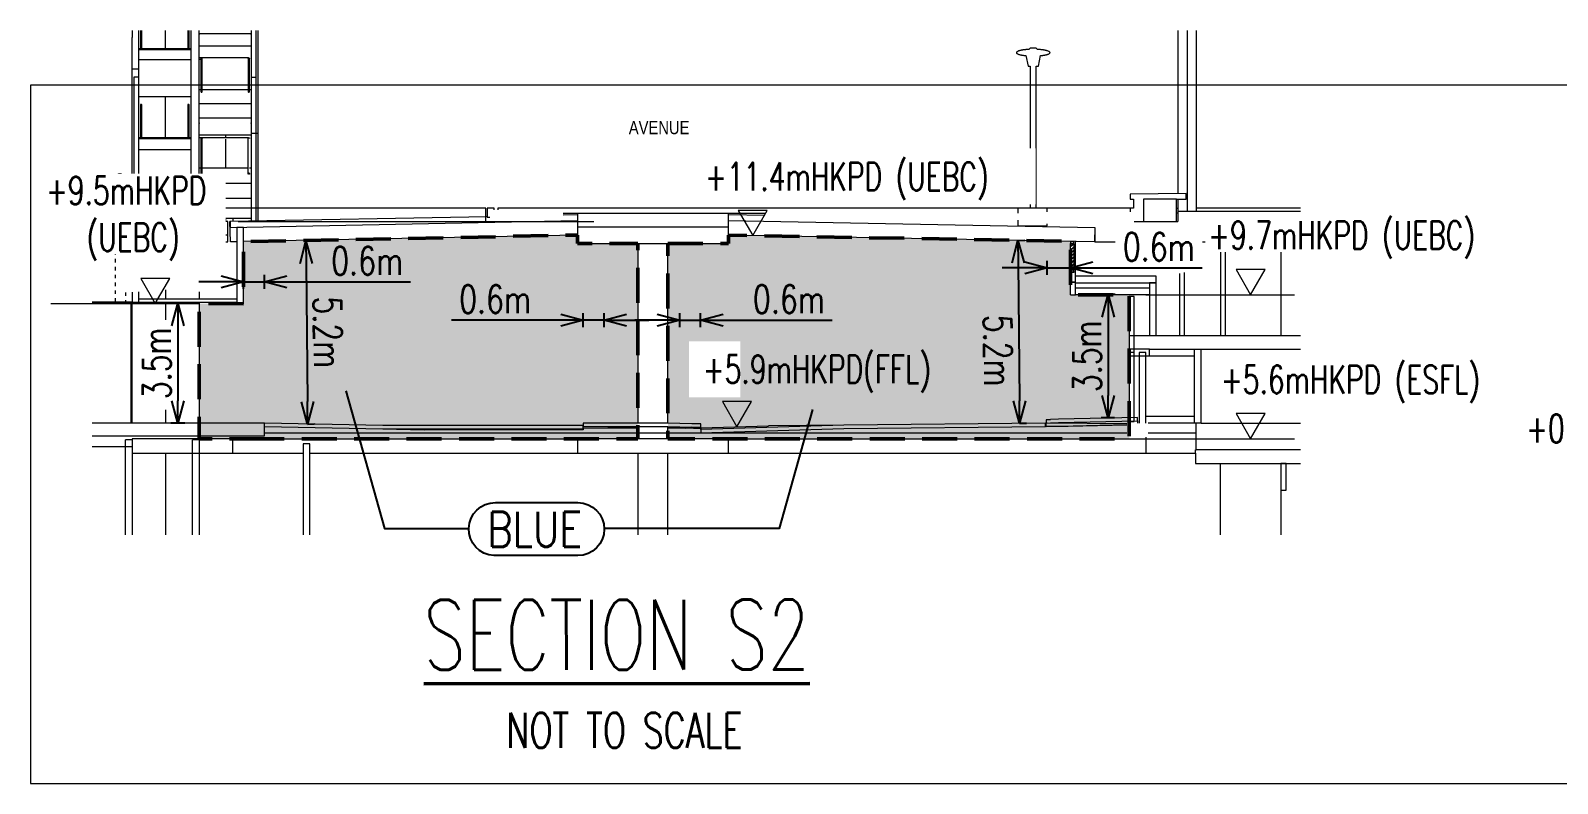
# Model space of a CAD drawing. Header units: millimetres. Extents: x 829698 to 839067, y 817400 to 823544.
# Drawn here: x 835278.6 to 835715.3, y 819502.7 to 819717.9 of the extents above; entities that cross this region are included whole.
import ezdxf
from ezdxf.enums import TextEntityAlignment as Align

# ---------------------------------------------------------------- set-up
doc = ezdxf.new("R2010")
doc.units = ezdxf.units.MM
doc.linetypes.add('DASHED2', pattern=[0.375, 0.25, -0.125])
doc.linetypes.add('Hidden', pattern=[2.25, 1, -1.25])
for name, color, linetype, lineweight in [('01-feature', 8, 'Continuous', 13), ('01-occup', 7, 'DASHED2', 50), ('01-txt', 7, 'Continuous', 20), ('02-txt', 7, 'Continuous', 25)]:
    doc.layers.add(name, color=color, linetype=linetype, lineweight=lineweight)
doc.layers.add('01-hatch', color=7, linetype='Continuous', lineweight=0, true_color=0xa8def7)
doc.styles.add('Arial_2', font='arial.ttf', dxfattribs={"height": 393.413174})
doc.styles.add('ROMANS', font='romans.shx', dxfattribs={"width": 0.75})
doc.styles.add('romas0.7', font='romans.shx', dxfattribs={"width": 0.7})
doc.styles.get("Standard").update_dxf_attribs({"font": 'arial.ttf'})
doc.dimstyles.new('ISO-25', dxfattribs={"dimtxt": 2.5, "dimasz": 2.5, "dimexe": 1.25, "dimexo": 0.625, "dimtad": 1, "dimtxsty": 'Standard', "dimcen": 2.5, "dimadec": 0, "dimazin": 0, "dimtfac": 1, "dimtmove": 0, "dimatfit": 3, "dimfxl": 1, "dimarcsym": 0})

# ---------------------------------------------------------------- blocks, each defined once
blk = doc.blocks.new('_Open30')
at = {"color": 0, "linetype": 'ByBlock', "lineweight": -2}
for p, q in [((-1, 0.268), (0, 0)), ((0, 0), (-1, -0.268)), ((0, 0), (-1, 0))]:
    blk.add_line(p, q, dxfattribs=at)
blk = doc.blocks.new('*D33')
at = {"layer": '01-txt', "color": 0, "lineweight": -2, "transparency": 16777216}
for p, q in [((835430.31, 819635.17), (835399.05, 819635.17)), ((835436.71, 819633.17), (835436.71, 819637.17)), ((835442.71, 819635.17), (835436.71, 819635.17)), ((835442.71, 819633.17), (835442.71, 819637.17)), ((835449.11, 819635.17), (835455.51, 819635.17))]:
    blk.add_line(p, q, dxfattribs=at)
at = {"layer": 'Defpoints', "color": 0, "transparency": 16777216}
for p in [(835442.71, 819635.17), (835436.71, 819605.75), (835442.71, 819605.75)]:
    blk.add_point(p, dxfattribs=at)
at = {"layer": '01-txt', "color": 0, "lineweight": -2, "transparency": 16777216, "xscale": 6.4, "yscale": 6.4, "zscale": 6.4}
blk.add_blockref('_Open30', (835436.71, 819635.17), dxfattribs=at)
at = {"layer": '01-txt', "color": 0, "lineweight": -2, "transparency": 16777216, "xscale": 6.4, "yscale": 6.4, "zscale": 6.4, "rotation": 180}
blk.add_blockref('_Open30', (835442.71, 819635.17), dxfattribs=at)
at = {"layer": '01-txt', "color": 0, "lineweight": 20, "transparency": 16777216, "insert": (835411.48, 819641.17), "char_height": 8, "attachment_point": 5, "style": 'ROMANS'}
blk.add_mtext('0.6m', dxfattribs=at)
blk = doc.blocks.new('*D34')
at = {"layer": '01-txt', "color": 0, "lineweight": -2, "transparency": 16777216}
for p, q in [((835457.89, 819635.17), (835451.49, 819635.17)), ((835464.29, 819633.17), (835464.29, 819637.17)), ((835464.29, 819635.17), (835470.29, 819635.17)), ((835470.29, 819633.17), (835470.29, 819637.17)), ((835476.69, 819635.17), (835507.95, 819635.17))]:
    blk.add_line(p, q, dxfattribs=at)
at = {"layer": 'Defpoints', "color": 0, "transparency": 16777216}
for p in [(835464.29, 819635.17), (835464.29, 819605.63), (835470.29, 819605.48)]:
    blk.add_point(p, dxfattribs=at)
at = {"layer": '01-txt', "color": 0, "lineweight": -2, "transparency": 16777216, "xscale": 6.4, "yscale": 6.4, "zscale": 6.4}
blk.add_blockref('_Open30', (835464.29, 819635.17), dxfattribs=at)
at = {"layer": '01-txt', "color": 0, "lineweight": -2, "transparency": 16777216, "xscale": 6.4, "yscale": 6.4, "zscale": 6.4, "rotation": 180}
blk.add_blockref('_Open30', (835470.29, 819635.17), dxfattribs=at)
at = {"layer": '01-txt', "color": 0, "lineweight": 20, "transparency": 16777216, "insert": (835495.52, 819641.17), "char_height": 8, "attachment_point": 5, "style": 'ROMANS'}
blk.add_mtext('0.6m', dxfattribs=at)
blk = doc.blocks.new('*D35')
at = {"layer": '01-txt', "color": 0, "lineweight": -2, "transparency": 16777216}
for p, q in [((835333.17, 819646.11), (835326.77, 819646.11)), ((835339.57, 819644.11), (835339.57, 819648.11)), ((835339.57, 819646.11), (835345.55, 819646.11)), ((835345.55, 819644.11), (835345.55, 819648.11)), ((835351.95, 819646.11), (835387.33, 819646.11))]:
    blk.add_line(p, q, dxfattribs=at)
at = {"layer": 'Defpoints', "color": 0, "transparency": 16777216}
for p in [(835339.57, 819646.11), (835339.57, 819605.75), (835345.55, 819605.75)]:
    blk.add_point(p, dxfattribs=at)
at = {"layer": '01-txt', "color": 0, "lineweight": -2, "transparency": 16777216, "xscale": 6.4, "yscale": 6.4, "zscale": 6.4}
blk.add_blockref('_Open30', (835339.57, 819646.11), dxfattribs=at)
at = {"layer": '01-txt', "color": 0, "lineweight": -2, "transparency": 16777216, "xscale": 6.4, "yscale": 6.4, "zscale": 6.4, "rotation": 180}
blk.add_blockref('_Open30', (835345.55, 819646.11), dxfattribs=at)
at = {"layer": '01-txt', "color": 0, "lineweight": 20, "transparency": 16777216, "insert": (835374.9, 819652.11), "char_height": 8, "attachment_point": 5, "style": 'ROMANS'}
blk.add_mtext('0.6m', dxfattribs=at)
blk = doc.blocks.new('*D36')
at = {"layer": '01-txt', "color": 0, "lineweight": -2, "transparency": 16777216}
for p, q in [((835322.74, 819639.9), (835318.74, 819639.9)), ((835320.74, 819633.5), (835320.74, 819612.15)), ((835322.74, 819605.75), (835318.74, 819605.75))]:
    blk.add_line(p, q, dxfattribs=at)
at = {"layer": 'Defpoints', "color": 0, "transparency": 16777216}
for p in [(835326.85, 819639.9), (835320.74, 819605.75), (835326.85, 819605.75)]:
    blk.add_point(p, dxfattribs=at)
at = {"layer": '01-txt', "color": 0, "lineweight": -2, "transparency": 16777216, "xscale": 6.4, "yscale": 6.4, "zscale": 6.4}
for p, rotation in [((835320.74, 819639.9), 90), ((835320.74, 819605.75), 270)]:
    blk.add_blockref('_Open30', p, dxfattribs=dict(at, rotation=rotation))
at = {"layer": '01-txt', "color": 0, "lineweight": 20, "transparency": 16777216, "insert": (835314.74, 819622.83), "char_height": 8, "attachment_point": 5, "rotation": 90, "style": 'ROMANS'}
blk.add_mtext('3.5m', dxfattribs=at)
blk = doc.blocks.new('*D40')
at = {"layer": '01-txt', "color": 0, "lineweight": -2, "transparency": 16777216}
for p, q in [((835588.87, 819642.45), (835584.87, 819642.45)), ((835586.87, 819636.05), (835586.87, 819613.64)), ((835588.62, 819607.24), (835584.87, 819607.24))]:
    blk.add_line(p, q, dxfattribs=at)
at = {"layer": 'Defpoints', "color": 0, "transparency": 16777216}
for p in [(835591.44, 819642.45), (835586.87, 819607.24), (835590.62, 819607.24)]:
    blk.add_point(p, dxfattribs=at)
at = {"layer": '01-txt', "color": 0, "lineweight": -2, "transparency": 16777216, "xscale": 6.4, "yscale": 6.4, "zscale": 6.4}
for p, rotation in [((835586.87, 819642.45), 90), ((835586.87, 819607.24), 270)]:
    blk.add_blockref('_Open30', p, dxfattribs=dict(at, rotation=rotation))
at = {"layer": '01-txt', "color": 0, "lineweight": 20, "transparency": 16777216, "insert": (835580.87, 819624.84), "char_height": 8, "attachment_point": 5, "rotation": 90, "style": 'ROMANS'}
blk.add_mtext('3.5m', dxfattribs=at)
blk = doc.blocks.new('*D41')
at = {"layer": '01-txt', "color": 0, "lineweight": -2, "transparency": 16777216}
for p, q in [((835561.01, 819657.96), (835563.01, 819657.98)), ((835561.07, 819651.56), (835561.45, 819612.08)), ((835561.52, 819605.68), (835563.52, 819605.69))]:
    blk.add_line(p, q, dxfattribs=at)
at = {"layer": 'Defpoints', "color": 0, "transparency": 16777216}
for p in [(835560.93, 819657.96), (835561.44, 819605.67), (835561.52, 819605.68)]:
    blk.add_point(p, dxfattribs=at)
at = {"layer": '01-txt', "color": 0, "lineweight": -2, "transparency": 16777216, "xscale": 6.4, "yscale": 6.4, "zscale": 6.4}
for p, rotation in [((835561.01, 819657.96), 90.5575063024046), ((835561.52, 819605.68), 270.5575063024046)]:
    blk.add_blockref('_Open30', p, dxfattribs=dict(at, rotation=rotation))
at = {"layer": '01-txt', "color": 0, "lineweight": 20, "transparency": 16777216, "insert": (835555.31, 819626.44), "char_height": 8, "attachment_point": 5, "rotation": 270.5575, "style": 'ROMANS'}
blk.add_mtext('5.2m', dxfattribs=at)
blk = doc.blocks.new('*D42')
at = {"layer": '01-txt', "color": 0, "lineweight": -2, "transparency": 16777216}
for p, q in [((835562.97, 819650.13), (835556.57, 819650.13)), ((835569.37, 819648.13), (835569.37, 819652.13)), ((835569.37, 819650.13), (835576.07, 819650.13)), ((835576.07, 819648.13), (835576.07, 819652.13)), ((835582.47, 819650.13), (835613.73, 819650.13))]:
    blk.add_line(p, q, dxfattribs=at)
at = {"layer": 'Defpoints', "color": 0, "transparency": 16777216}
for p in [(835569.37, 819650.13), (835569.37, 819642.45), (835576.07, 819642.45)]:
    blk.add_point(p, dxfattribs=at)
at = {"layer": '01-txt', "color": 0, "lineweight": -2, "transparency": 16777216, "xscale": 6.4, "yscale": 6.4, "zscale": 6.4}
for p, rotation in [((835569.37, 819650.13), 1.067216040036994e-08), ((835576.07, 819650.13), 180.0000000106722)]:
    blk.add_blockref('_Open30', p, dxfattribs=dict(at, rotation=rotation))
at = {"layer": '01-txt', "color": 0, "lineweight": 20, "transparency": 16777216, "insert": (835601.3, 819656.13), "char_height": 8, "attachment_point": 5, "rotation": 0, "style": 'ROMANS'}
blk.add_mtext('0.6m', dxfattribs=at)
blk = doc.blocks.new('*D43')
at = {"layer": '01-txt', "color": 0, "lineweight": -2, "transparency": 16777216}
for p, q in [((835357.36, 819657.77), (835359.36, 819657.79)), ((835357.42, 819651.37), (835357.81, 819611.88)), ((835357.87, 819605.48), (835359.87, 819605.5))]:
    blk.add_line(p, q, dxfattribs=at)
at = {"layer": 'Defpoints', "color": 0, "transparency": 16777216}
for p in [(835357.29, 819657.77), (835357.8, 819605.48), (835357.87, 819605.48)]:
    blk.add_point(p, dxfattribs=at)
at = {"layer": '01-txt', "color": 0, "lineweight": -2, "transparency": 16777216, "xscale": 6.4, "yscale": 6.4, "zscale": 6.4}
for p, rotation in [((835357.36, 819657.77), 90.55750630774045), ((835357.87, 819605.48), 270.5575063077405)]:
    blk.add_blockref('_Open30', p, dxfattribs=dict(at, rotation=rotation))
at = {"layer": '01-txt', "color": 0, "lineweight": 20, "transparency": 16777216, "insert": (835363.62, 819631.69), "char_height": 8, "attachment_point": 5, "rotation": 270.5575, "style": 'ROMANS'}
blk.add_mtext('5.2m', dxfattribs=at)

msp = doc.modelspace()

# ---------------------------------------------------------------- hatches: boundary and pattern name
at = {"layer": '01-hatch'}
h = msp.add_hatch(color=256, dxfattribs=at)
h.dxf.hatch_style = 1
h.paths.add_polyline_path([(835345.553, 819601.238), (835326.855, 819601.238), (835326.855, 819605.744), (835326.855, 819639.904), (835339.567, 819639.808), (835339.567, 819657.631), (835435.032, 819659.475), (835435.032, 819657.078), (835452.302, 819657.078), (835452.302, 819601.238)])
h = msp.add_hatch(color=256, dxfattribs=at)
h.dxf.hatch_style = 1
h.paths.add_polyline_path([(835460.937, 819657.078), (835478.207, 819657.078), (835478.207, 819659.475), (835576.071, 819657.684), (835576.071, 819642.446), (835592.861, 819642.446), (835592.861, 819607.294), (835592.861, 819601.238), (835569.118, 819601.238), (835460.937, 819601.238)])

# ---------------------------------------------------------------- linework, layer by layer
at = {"layer": '01-feature'}
for p, q in [((835307.666, 819717.932), (835307.666, 819715.992)), ((835307.666, 819657.557), (835307.666, 819715.992)), ((835309.585, 819665.524), (835309.585, 819717.932)), ((835310.064, 819717.932), (835310.064, 819712.754)), ((835310.448, 819712.754), (835310.448, 819717.932)), ((835317.26, 819712.754), (835317.26, 819717.932)), ((835323.593, 819717.932), (835323.593, 819712.754)), ((835323.976, 819712.754), (835323.976, 819717.932)), ((835324.456, 819717.932), (835324.456, 819663.314)), ((835326.855, 819663.314), (835326.855, 819717.932)), ((835341.726, 819717.043), (835326.855, 819717.043)), ((835326.855, 819717.043), (835326.855, 819716.803)), ((835341.726, 819717.932), (835341.726, 819663.314)), ((835341.726, 819716.803), (835341.726, 819717.043)), ((835343.165, 819663.314), (835343.165, 819717.932)), ((835343.645, 819717.932), (835343.645, 819688.507)), ((835606.773, 819717.932), (835606.773, 819671.332)), ((835609.412, 819717.932), (835609.412, 819666.192)), ((835612.146, 819666.192), (835612.146, 819717.932)), ((835324.456, 819712.754), (835309.585, 819712.754)), ((835309.585, 819712.754), (835309.585, 819712.514)), ((835324.456, 819712.514), (835309.585, 819712.514)), ((835309.585, 819712.514), (835324.456, 819712.514)), ((835309.585, 819709.69), (835324.456, 819709.69)), ((835324.456, 819712.514), (835324.456, 819712.754)), ((835326.855, 819713.599), (835341.726, 819713.599)), ((835341.007, 819710.101), (835326.855, 819710.101)), ((835326.855, 819709.717), (835327.337, 819709.717)), ((835327.334, 819709.909), (835327.334, 819700.538)), ((835327.526, 819709.717), (835327.525, 819709.717)), ((835327.718, 819700.538), (835327.718, 819709.909)), ((835340.863, 819709.909), (835340.863, 819700.538)), ((835341.246, 819700.538), (835341.246, 819709.909)), ((835563.316, 819710.757), (835563.955, 819707.752)), ((835564.574, 819712.885), (835564.172, 819712.547)), ((835566.253, 819712.885), (835564.574, 819712.885)), ((835566.656, 819712.547), (835566.253, 819712.885)), ((835566.872, 819707.752), (835567.511, 819710.757)), ((835307.666, 819706.969), (835309.585, 819706.969)), ((835563.955, 819707.752), (835564.574, 819707.752)), ((835564.574, 819707.752), (835564.574, 819667.152)), ((835566.253, 819667.152), (835566.253, 819707.752)), ((835566.253, 819707.752), (835566.872, 819707.752)), ((835309.585, 819704.57), (835308.145, 819704.57)), ((835308.145, 819704.57), (835308.145, 819665.524)), ((835327.334, 819700.986), (835326.855, 819700.986)), ((835340.863, 819700.986), (835327.718, 819700.986)), ((835341.726, 819700.986), (835341.246, 819700.986)), ((835341.726, 819704.57), (835343.165, 819704.57)), ((835309.585, 819699.068), (835324.456, 819699.068)), ((835310.064, 819696.616), (835310.064, 819687.3)), ((835310.448, 819687.3), (835310.448, 819696.616)), ((835317.26, 819687.3), (835317.26, 819699.068)), ((835323.593, 819696.616), (835323.593, 819687.3)), ((835323.976, 819687.3), (835323.976, 819696.616)), ((835341.726, 819696.993), (835326.855, 819696.993)), ((835326.855, 819693), (835341.726, 819693)), ((835326.855, 819691.589), (835326.855, 819691.35)), ((835326.855, 819688.175), (835341.726, 819688.175)), ((835334.53, 819687.3), (835334.53, 819688.175)), ((835341.726, 819691.35), (835341.726, 819691.589)), ((835343.645, 819688.507), (835341.726, 819688.507)), ((835343.645, 819688.507), (835343.645, 819663.314)), ((835324.456, 819687.3), (835309.585, 819687.3)), ((835309.585, 819687.3), (835309.585, 819687.06)), ((835324.456, 819687.06), (835309.585, 819687.06)), ((835309.585, 819687.06), (835324.456, 819687.06)), ((835309.585, 819683.942), (835324.456, 819683.942)), ((835324.456, 819687.06), (835324.456, 819687.3)), ((835341.007, 819687.3), (835326.855, 819687.3)), ((835327.334, 819687.108), (835327.334, 819676.11)), ((835327.718, 819676.11), (835327.718, 819687.108)), ((835334.53, 819678.665), (835334.53, 819686.918)), ((835309.585, 819676.027), (835324.456, 819676.027)), ((835317.26, 819667.152), (835317.26, 819676.027)), ((835326.855, 819678.665), (835327.335, 819678.665)), ((835327.718, 819678.665), (835340.863, 819678.665)), ((835340.912, 819677.226), (835341.197, 819677.226)), ((835341.246, 819678.665), (835341.726, 819678.665)), ((835326.855, 819674.348), (835341.726, 819674.348)), ((835326.855, 819670.03), (835341.726, 819670.03)), ((835609.172, 819671.359), (835593.101, 819671.182)), ((835593.101, 819671.182), (835593.101, 819669.785)), ((835609.172, 819669.785), (835609.172, 819671.359)), ((835408.848, 819667.152), (835309.585, 819667.152)), ((835408.848, 819663.314), (835408.848, 819667.152)), ((835411.189, 819667.152), (835409.247, 819667.152)), ((835409.247, 819667.152), (835409.247, 819664.633)), ((835411.189, 819666.662), (835411.189, 819667.152)), ((835412.302, 819667.152), (835412.302, 819666.662)), ((835594.061, 819667.152), (835412.302, 819667.152)), ((835430.922, 819665.713), (835488.651, 819665.713)), ((835435.032, 819665.713), (835435.032, 819665.233)), ((835435.032, 819665.713), (835435.032, 819665.233)), ((835478.207, 819665.233), (835478.207, 819665.713)), ((835561.011, 819667.152), (835561.011, 819665.713)), ((835569.37, 819666.118), (835569.37, 819667.152)), ((835593.101, 819669.785), (835594.061, 819669.785)), ((835593.101, 819667.152), (835593.101, 819666.118)), ((835594.061, 819669.785), (835594.061, 819667.152)), ((835596.939, 819669.785), (835596.939, 819663.314)), ((835606.431, 819669.785), (835596.939, 819669.785)), ((835606.431, 819663.314), (835606.431, 819669.785)), ((835606.431, 819669.785), (835609.172, 819669.785)), ((835606.431, 819667.152), (835606.773, 819667.152)), ((835606.773, 819665.713), (835606.431, 819665.713)), ((835606.773, 819669.785), (835606.773, 819663.314)), ((835641.849, 819666.192), (835606.773, 819666.192)), ((835641.849, 819667.152), (835612.146, 819667.152)), ((835317.15, 819664.273), (835341.726, 819664.273)), ((835335.01, 819663.314), (835317.15, 819663.314)), ((835317.26, 819663.314), (835317.26, 819664.273)), ((835334.53, 819663.314), (835334.53, 819664.273)), ((835335.01, 819657.557), (835335.01, 819663.314)), ((835341.726, 819663.431), (835335.674, 819663.314)), ((835335.785, 819657.558), (835335.674, 819663.314)), ((835409.247, 819664.735), (835335.73, 819663.314)), ((835335.73, 819661.683), (835435.032, 819663.602)), ((835335.73, 819663.314), (835335.73, 819661.683)), ((835336.449, 819664.273), (835336.449, 819663.329)), ((835339.567, 819661.683), (835337.648, 819661.683)), ((835337.648, 819661.683), (835337.648, 819639.808)), ((835338.015, 819663.314), (835439.717, 819663.314)), ((835339.567, 819639.808), (835339.567, 819661.683)), ((835341.726, 819663.314), (835343.165, 819663.314)), ((835343.645, 819663.468), (835343.165, 819663.459)), ((835343.645, 819663.314), (835408.848, 819663.314)), ((835409.247, 819664.735), (835408.848, 819664.727)), ((835409.247, 819664.633), (835410.006, 819664.633)), ((835435.032, 819665.233), (835430.922, 819665.153)), ((835435.032, 819665.233), (835430.922, 819665.154)), ((835435.032, 819665.233), (835435.032, 819663.602)), ((835435.032, 819663.602), (835435.032, 819657.078)), ((835435.032, 819663.602), (835435.032, 819661.875)), ((835435.032, 819661.875), (835478.207, 819661.875)), ((835478.207, 819663.602), (835478.207, 819665.233)), ((835478.207, 819657.078), (835478.207, 819663.602)), ((835488.651, 819665.042), (835478.208, 819665.233)), ((835478.208, 819663.602), (835583.027, 819661.683)), ((835561.011, 819663.693), (835561.011, 819662.115)), ((835561.011, 819662.115), (835569.37, 819662.115)), ((835569.37, 819662.115), (835569.37, 819662.664)), ((835582.997, 819661.683), (835582.922, 819657.558)), ((835583.027, 819661.683), (835583.027, 819659.476)), ((835594.321, 819663.314), (835596.939, 819663.314)), ((835596.939, 819663.314), (835606.773, 819663.314)), ((835626.202, 819662.355), (835641.849, 819662.355)), ((835626.202, 819657.557), (835626.202, 819662.355)), ((835335.01, 819659.476), (835307.666, 819659.476)), ((835309.585, 819657.557), (835307.666, 819657.557)), ((835307.666, 819657.557), (835307.666, 819655.503)), ((835309.585, 819657.557), (835335.01, 819657.557)), ((835309.585, 819655.202), (835309.585, 819657.557)), ((835312.927, 819655.015), (835312.927, 819659.812)), ((835317.26, 819657.557), (835317.26, 819655.62)), ((835326.855, 819657.557), (835326.855, 819655.289)), ((835337.648, 819657.594), (835335.785, 819657.558)), ((835435.032, 819659.475), (835339.567, 819657.631)), ((835435.032, 819657.078), (835478.207, 819657.078)), ((835452.302, 819657.078), (835452.302, 819605.747)), ((835460.937, 819605.747), (835460.937, 819657.078)), ((835582.922, 819657.558), (835478.207, 819659.475)), ((835576.071, 819657.684), (835576.071, 819657.557)), ((835577.03, 819657.557), (835576.071, 819657.557)), ((835576.071, 819657.557), (835576.071, 819657.078)), ((835576.071, 819656.273), (835576.071, 819657.078)), ((835577.03, 819657.078), (835576.071, 819656.273)), ((835576.071, 819657.078), (835577.03, 819657.078)), ((835576.071, 819656.21), (835577.03, 819657.015)), ((835577.03, 819657.015), (835577.03, 819657.557)), ((835577.03, 819657.015), (835577.03, 819656.105)), ((835577.51, 819648.922), (835577.51, 819657.657)), ((835583.027, 819659.476), (835583.027, 819657.557)), ((835583.027, 819657.557), (835588.889, 819657.557)), ((835613.86, 819657.557), (835626.202, 819657.557)), ((835619.006, 819657.557), (835619.006, 819630.693)), ((835620.445, 819630.693), (835620.445, 819657.557)), ((835626.202, 819659.476), (835641.849, 819659.476)), ((835636.276, 819659.476), (835636.276, 819630.693)), ((835300.585, 819655.015), (835312.927, 819655.015)), ((835576.071, 819656.273), (835576.071, 819656.21)), ((835576.071, 819655.3), (835576.071, 819656.21)), ((835577.03, 819656.105), (835576.071, 819655.3)), ((835576.071, 819655.237), (835577.03, 819656.042)), ((835576.071, 819655.3), (835576.071, 819655.237)), ((835576.071, 819654.327), (835576.071, 819655.237)), ((835577.03, 819655.133), (835576.071, 819654.327)), ((835576.071, 819654.265), (835577.03, 819655.07)), ((835576.071, 819654.327), (835576.071, 819654.265)), ((835576.071, 819653.355), (835576.071, 819654.265)), ((835577.03, 819654.16), (835576.071, 819653.355)), ((835576.071, 819653.292), (835577.03, 819654.097)), ((835576.071, 819653.355), (835576.071, 819653.292)), ((835576.071, 819652.382), (835576.071, 819653.292)), ((835577.03, 819653.187), (835576.071, 819652.382)), ((835576.071, 819652.32), (835577.03, 819653.125)), ((835577.03, 819656.042), (835577.03, 819656.105)), ((835577.03, 819656.042), (835577.03, 819655.133)), ((835577.03, 819655.07), (835577.03, 819655.133)), ((835577.03, 819655.07), (835577.03, 819654.16)), ((835577.03, 819654.097), (835577.03, 819654.16)), ((835577.03, 819654.097), (835577.03, 819653.187)), ((835577.03, 819653.125), (835577.03, 819653.187)), ((835577.03, 819653.125), (835577.03, 819652.215)), ((835576.071, 819652.382), (835576.071, 819652.32)), ((835576.071, 819651.41), (835576.071, 819652.32)), ((835577.03, 819652.215), (835576.071, 819651.41)), ((835576.071, 819651.347), (835577.03, 819652.152)), ((835576.071, 819651.41), (835576.071, 819651.347)), ((835576.071, 819650.437), (835576.071, 819651.347)), ((835577.03, 819651.242), (835576.071, 819650.437)), ((835576.071, 819650.375), (835577.03, 819651.18)), ((835576.071, 819650.437), (835576.071, 819650.375)), ((835576.071, 819649.465), (835576.071, 819650.375)), ((835577.03, 819650.27), (835576.071, 819649.465)), ((835576.071, 819649.402), (835577.03, 819650.207)), ((835576.071, 819649.465), (835576.071, 819648.922)), ((835577.03, 819649.402), (835576.071, 819649.402)), ((835577.51, 819648.922), (835576.071, 819648.922)), ((835576.071, 819648.922), (835577.03, 819648.922)), ((835576.071, 819642.446), (835576.071, 819648.922)), ((835577.03, 819652.152), (835577.03, 819652.215)), ((835577.03, 819652.152), (835577.03, 819651.242)), ((835577.03, 819651.18), (835577.03, 819651.242)), ((835577.03, 819651.18), (835577.03, 819650.27)), ((835577.03, 819650.207), (835577.03, 819650.27)), ((835577.03, 819650.207), (835577.03, 819649.402)), ((835577.03, 819648.922), (835577.03, 819649.402)), ((835577.51, 819646.044), (835577.51, 819648.922)), ((835607.253, 819648.535), (835607.253, 819630.693)), ((835608.692, 819630.693), (835608.692, 819648.811)), ((835317.26, 819643.789), (835317.26, 819641.199)), ((835576.071, 819646.044), (835577.51, 819646.044)), ((835577.51, 819646.044), (835576.071, 819646.044)), ((835600.537, 819647.723), (835577.51, 819647.723)), ((835577.51, 819642.446), (835577.51, 819647.723)), ((835577.51, 819645.804), (835600.537, 819645.804)), ((835577.51, 819644.365), (835598.618, 819644.365)), ((835598.618, 819645.804), (835598.618, 819630.693)), ((835600.537, 819645.804), (835598.618, 819645.804)), ((835600.537, 819645.804), (835600.537, 819647.723)), ((835600.537, 819630.693), (835600.537, 819645.804)), ((835296.22, 819640.401), (835307.666, 819640.401)), ((835296.22, 819640.287), (835307.666, 819640.287)), ((835307.332, 819640.287), (835307.332, 819605.747)), ((835307.572, 819640.287), (835307.572, 819605.747)), ((835307.666, 819643.186), (835307.666, 819640.287)), ((835307.666, 819640.287), (835309.585, 819640.287)), ((835309.585, 819640.287), (835309.585, 819643.272)), ((835337.648, 819641.199), (835309.585, 819641.199)), ((835309.585, 819640.287), (835337.648, 819640.287)), ((835317.26, 819640.287), (835317.26, 819635.239)), ((835326.855, 819643.3), (835326.855, 819641.199)), ((835326.855, 819640.287), (835326.855, 819605.747)), ((835337.648, 819639.808), (835339.567, 819639.808)), ((835576.071, 819642.446), (835577.51, 819642.446)), ((835598.618, 819642.446), (835577.51, 819642.446)), ((835592.861, 819641.966), (835592.861, 819606.227)), ((835594.3, 819641.966), (835592.861, 819641.966)), ((835594.3, 819606.227), (835594.3, 819641.966)), ((835592.861, 819630.693), (835592.861, 819624.936)), ((835641.849, 819630.693), (835592.861, 819630.693)), ((835598.618, 819626.855), (835592.861, 819626.855)), ((835598.618, 819624.936), (835598.618, 819626.855)), ((835598.618, 819626.855), (835641.849, 819626.855)), ((835611.571, 819605.747), (835611.571, 819626.855)), ((835613.489, 819605.747), (835613.489, 819626.855)), ((835594.3, 819625.896), (835592.861, 819625.896)), ((835592.861, 819624.936), (835598.618, 819624.936)), ((835595.74, 819625.896), (835595.74, 819605.747)), ((835597.659, 819625.896), (835595.74, 819625.896)), ((835597.659, 819605.747), (835597.659, 819625.896)), ((835598.618, 819624.936), (835611.571, 819624.936)), ((835317.26, 819609.528), (835317.26, 819605.747)), ((835345.553, 819605.747), (835296.22, 819605.747)), ((835345.553, 819602.101), (835345.553, 819605.747)), ((835379.344, 819605.033), (835345.553, 819605.743)), ((835345.553, 819604.783), (835379.344, 819604.074)), ((835436.714, 819605.046), (835379.344, 819605.033)), ((835436.708, 819605.747), (835436.708, 819604.788)), ((835460.937, 819605.747), (835436.708, 819605.747)), ((835436.708, 819604.788), (835460.937, 819604.788)), ((835436.714, 819604.086), (835436.714, 819605.046)), ((835452.302, 819604.788), (835443.785, 819604.264)), ((835452.302, 819604.788), (835452.302, 819602.869)), ((835467.8, 819605.511), (835460.937, 819605.747)), ((835460.937, 819604.788), (835466.048, 819604.264)), ((835460.937, 819604.788), (835467.8, 819604.551)), ((835460.937, 819602.869), (835460.937, 819604.788)), ((835470.294, 819605.485), (835467.8, 819605.511)), ((835467.8, 819604.551), (835470.294, 819604.525)), ((835470.294, 819604.466), (835467.8, 819604.551)), ((835470.294, 819604.525), (835470.294, 819605.485)), ((835511.257, 819605.186), (835470.294, 819603.888)), ((835470.294, 819604.361), (835489.738, 819604.977)), ((835470.294, 819604.525), (835470.294, 819604.238)), ((835511.257, 819605.186), (835489.738, 819604.977)), ((835568.895, 819605.747), (835511.257, 819605.186)), ((835511.257, 819604.227), (835568.895, 819604.788)), ((835568.895, 819604.788), (835568.895, 819605.747)), ((835570.373, 819606.753), (835569.118, 819606.692)), ((835569.118, 819606.707), (835570.373, 819606.753)), ((835569.118, 819606.692), (835569.118, 819606.707)), ((835569.118, 819606.692), (835569.118, 819605.733)), ((835569.118, 819605.733), (835570.373, 819605.793)), ((835569.118, 819604.675), (835569.118, 819605.733)), ((835569.118, 819604.788), (835592.152, 819605.371)), ((835575.355, 819604.788), (835569.118, 819604.675)), ((835575.355, 819604.788), (835569.118, 819604.788)), ((835592.152, 819605.485), (835569.362, 819605.744)), ((835572.602, 819606.835), (835570.373, 819606.753)), ((835570.373, 819605.793), (835572.602, 819605.875)), ((835595.26, 819607.348), (835572.602, 819606.835)), ((835572.602, 819605.875), (835595.26, 819606.389)), ((835592.152, 819605.185), (835575.355, 819604.788)), ((835592.861, 819606.227), (835594.3, 819606.227)), ((835595.26, 819606.389), (835595.26, 819607.348)), ((835595.26, 819606.389), (835595.26, 819605.747)), ((835611.571, 819607.666), (835597.659, 819607.666)), ((835613.489, 819605.747), (835598.293, 819605.747)), ((835612.05, 819598.072), (835612.05, 819605.747)), ((835613.489, 819605.747), (835641.849, 819605.747)), ((835296.22, 819602.101), (835345.553, 819602.101)), ((835307.666, 819600.95), (835305.747, 819600.95)), ((835305.747, 819573.821), (835305.747, 819600.95)), ((835336.449, 819601.238), (835307.666, 819601.238)), ((835307.666, 819601.238), (835307.666, 819599.031)), ((835307.666, 819600.95), (835307.666, 819573.821)), ((835326.855, 819600.95), (835324.936, 819600.95)), ((835324.936, 819573.821), (835324.936, 819600.95)), ((835326.855, 819600.95), (835326.855, 819573.821)), ((835336.449, 819601.238), (835435.032, 819601.238)), ((835336.449, 819597.112), (835336.449, 819601.238)), ((835592.152, 819602.869), (835345.553, 819602.869)), ((835379.344, 819604.074), (835436.714, 819604.086)), ((835379.344, 819604.074), (835391.215, 819603.824)), ((835436.714, 819603.834), (835391.215, 819603.824)), ((835478.207, 819601.238), (835435.032, 819601.238)), ((835435.032, 819601.238), (835435.032, 819597.112)), ((835443.785, 819604.264), (835436.714, 819604.242)), ((835436.714, 819604.086), (835436.714, 819603.834)), ((835452.302, 819604.244), (835443.785, 819604.264)), ((835466.048, 819604.264), (835460.937, 819604.244)), ((835470.294, 819604.103), (835466.048, 819604.264)), ((835470.294, 819603.888), (835470.294, 819604.238)), ((835470.294, 819602.928), (835511.257, 819604.227)), ((835470.294, 819603.888), (835470.294, 819602.928)), ((835478.207, 819597.112), (835478.207, 819601.238)), ((835478.207, 819601.238), (835597.659, 819601.238)), ((835597.659, 819601.718), (835597.659, 819601.238)), ((835597.659, 819601.238), (835597.659, 819597.112)), ((835612.05, 819602.869), (835598.293, 819602.869)), ((835296.22, 819599.031), (835307.666, 819599.031)), ((835307.666, 819597.112), (835336.449, 819597.112)), ((835317.26, 819597.112), (835317.26, 819573.821)), ((835336.449, 819597.112), (835356.598, 819597.112)), ((835356.598, 819599.799), (835356.598, 819573.821)), ((835358.516, 819599.799), (835356.598, 819599.799)), ((835358.516, 819573.821), (835358.516, 819599.799)), ((835358.516, 819597.112), (835435.032, 819597.112)), ((835435.032, 819597.112), (835478.207, 819597.112)), ((835452.302, 819597.112), (835452.302, 819573.821)), ((835460.937, 819573.821), (835460.937, 819597.112)), ((835478.207, 819597.112), (835597.659, 819597.112)), ((835597.659, 819597.112), (835611.81, 819597.112)), ((835611.81, 819597.112), (835611.81, 819598.072)), ((835611.81, 819598.072), (835612.05, 819598.072)), ((835611.81, 819597.112), (835611.81, 819594.234)), ((835641.849, 819598.072), (835612.05, 819598.072)), ((835611.81, 819594.234), (835641.849, 819594.234)), ((835619.006, 819573.821), (835619.006, 819594.234)), ((835636.276, 819594.234), (835636.276, 819586.558)), ((835637.715, 819594.234), (835636.276, 819594.234)), ((835637.715, 819586.558), (835637.715, 819594.234)), ((835636.276, 819586.558), (835637.715, 819586.558)), ((835636.276, 819586.558), (835636.276, 819573.821))]:
    msp.add_line(p, q, dxfattribs=at)
at = {"layer": '01-feature', "linetype": 'Hidden'}
for p, q in [((835303.799, 819677.034), (835304.567, 819677.034)), ((835303.799, 819667.968), (835303.799, 819677.034)), ((835304.567, 819677.034), (835304.567, 819667.968)), ((835302.926, 819667.152), (835296.22, 819667.152)), ((835302.926, 819640.401), (835302.926, 819669.071)), ((835302.926, 819669.071), (835303.799, 819669.071)), ((835304.567, 819667.968), (835303.799, 819667.968)), ((835304.567, 819669.071), (835305.766, 819669.071)), ((835305.766, 819669.071), (835305.766, 819656.58)), ((835305.766, 819643.1), (835305.766, 819640.401))]:
    msp.add_line(p, q, dxfattribs=at)
at = {"layer": '01-feature', "flags": 128}
for points in [[(835327.718, 819700.538), (835327.713, 819700.59), (835327.696, 819700.639), (835327.67, 819700.682), (835327.635, 819700.716), (835327.594, 819700.741), (835327.549, 819700.753), (835327.503, 819700.753), (835327.458, 819700.741), (835327.417, 819700.716), (835327.383, 819700.682), (835327.356, 819700.639), (835327.34, 819700.59), (835327.334, 819700.538)], [(835341.246, 819700.538), (835341.241, 819700.59), (835341.224, 819700.639), (835341.198, 819700.682), (835341.164, 819700.716), (835341.123, 819700.741), (835341.078, 819700.753), (835341.031, 819700.753), (835340.986, 819700.741), (835340.946, 819700.716), (835340.911, 819700.682), (835340.885, 819700.639), (835340.868, 819700.59), (835340.863, 819700.538)], [(835310.448, 819696.616), (835310.443, 819696.668), (835310.426, 819696.717), (835310.4, 819696.76), (835310.365, 819696.795), (835310.324, 819696.819), (835310.279, 819696.832), (835310.233, 819696.832), (835310.188, 819696.819), (835310.147, 819696.795), (835310.113, 819696.76), (835310.086, 819696.717), (835310.07, 819696.668), (835310.064, 819696.616)], [(835310.064, 819696.616), (835310.07, 819696.564), (835310.086, 819696.515), (835310.113, 819696.472), (835310.147, 819696.437), (835310.188, 819696.412), (835310.233, 819696.4), (835310.279, 819696.4), (835310.324, 819696.412), (835310.365, 819696.437), (835310.4, 819696.472), (835310.426, 819696.515), (835310.443, 819696.564), (835310.448, 819696.616)], [(835323.976, 819696.616), (835323.971, 819696.668), (835323.954, 819696.717), (835323.928, 819696.76), (835323.893, 819696.795), (835323.853, 819696.819), (835323.808, 819696.832), (835323.761, 819696.832), (835323.716, 819696.819), (835323.675, 819696.795), (835323.641, 819696.76), (835323.615, 819696.717), (835323.598, 819696.668), (835323.593, 819696.616)], [(835323.593, 819696.616), (835323.598, 819696.564), (835323.615, 819696.515), (835323.641, 819696.472), (835323.675, 819696.437), (835323.716, 819696.412), (835323.761, 819696.4), (835323.808, 819696.4), (835323.853, 819696.412), (835323.893, 819696.437), (835323.928, 819696.472), (835323.954, 819696.515), (835323.971, 819696.564), (835323.976, 819696.616)], [(835327.334, 819700.538), (835327.34, 819700.486), (835327.356, 819700.437), (835327.383, 819700.394), (835327.417, 819700.36), (835327.458, 819700.335), (835327.503, 819700.323), (835327.549, 819700.323), (835327.594, 819700.335), (835327.635, 819700.36), (835327.67, 819700.394), (835327.696, 819700.437), (835327.713, 819700.486), (835327.718, 819700.538)], [(835340.863, 819700.538), (835340.868, 819700.486), (835340.885, 819700.437), (835340.911, 819700.394), (835340.946, 819700.36), (835340.986, 819700.335), (835341.031, 819700.323), (835341.078, 819700.323), (835341.123, 819700.335), (835341.164, 819700.36), (835341.198, 819700.394), (835341.224, 819700.437), (835341.241, 819700.486), (835341.246, 819700.538)], [(835327.526, 819687.3), (835327.534, 819687.3), (835327.542, 819687.3), (835327.549, 819687.299), (835327.557, 819687.298), (835327.564, 819687.296), (835327.572, 819687.295), (835327.579, 819687.293), (835327.587, 819687.29), (835327.594, 819687.288), (835327.601, 819687.285), (835327.608, 819687.282), (835327.615, 819687.279), (835327.622, 819687.275), (835327.628, 819687.271), (835327.635, 819687.267), (835327.641, 819687.262), (835327.647, 819687.258), (835327.653, 819687.253), (835327.659, 819687.247), (835327.664, 819687.242), (835327.669, 819687.236), (835327.674, 819687.231), (835327.679, 819687.225), (835327.684, 819687.218), (835327.688, 819687.212), (835327.692, 819687.205), (835327.696, 819687.199), (835327.699, 819687.192), (835327.702, 819687.185), (835327.705, 819687.178), (835327.708, 819687.171), (835327.71, 819687.163), (835327.712, 819687.156), (835327.714, 819687.148), (835327.715, 819687.141), (835327.717, 819687.133), (835327.717, 819687.126), (835327.718, 819687.118), (835327.718, 819687.11), (835327.718, 819687.108)], [(835327.718, 819687.108), (835327.718, 819687.101), (835327.718, 819687.093), (835327.717, 819687.085), (835327.716, 819687.078), (835327.714, 819687.07), (835327.713, 819687.063), (835327.711, 819687.055), (835327.708, 819687.048), (835327.706, 819687.041)], [(835340.863, 819677.043), (835340.863, 819687.108)], [(835327.718, 819676.11), (835327.713, 819676.162), (835327.696, 819676.211), (835327.67, 819676.254), (835327.635, 819676.289), (835327.594, 819676.313), (835327.549, 819676.326), (835327.503, 819676.326), (835327.458, 819676.313), (835327.417, 819676.289), (835327.383, 819676.254), (835327.356, 819676.211), (835327.34, 819676.162), (835327.334, 819676.11)], [(835327.334, 819676.11), (835327.34, 819676.058), (835327.356, 819676.009), (835327.383, 819675.966), (835327.417, 819675.931), (835327.458, 819675.906), (835327.503, 819675.894), (835327.549, 819675.894), (835327.594, 819675.906), (835327.635, 819675.931), (835327.67, 819675.966), (835327.696, 819676.009), (835327.713, 819676.058), (835327.718, 819676.11)], [(835340.863, 819677.034), (835340.863, 819677.039)], [(835340.913, 819676.904), (835340.908, 819676.91), (835340.903, 819676.916), (835340.899, 819676.922), (835340.894, 819676.929), (835340.89, 819676.935), (835340.886, 819676.942), (835340.883, 819676.949), (835340.879, 819676.956), (835340.876, 819676.963), (835340.874, 819676.97), (835340.871, 819676.977), (835340.869, 819676.984), (835340.867, 819676.992), (835340.866, 819676.999), (835340.865, 819677.007), (835340.864, 819677.015), (835340.863, 819677.022), (835340.863, 819677.03)], [(835341.041, 819676.843), (835341.034, 819676.843), (835341.026, 819676.844), (835341.018, 819676.846), (835341.011, 819676.847), (835341.003, 819676.849), (835340.996, 819676.851), (835340.989, 819676.854), (835340.982, 819676.857), (835340.975, 819676.86), (835340.968, 819676.863), (835340.961, 819676.867), (835340.954, 819676.87), (835340.948, 819676.875), (835340.942, 819676.879), (835340.935, 819676.884), (835340.93, 819676.888), (835340.924, 819676.894)], [(835341.183, 819676.891), (835341.177, 819676.886), (835341.171, 819676.881), (835341.165, 819676.877), (835341.158, 819676.873), (835341.152, 819676.869), (835341.145, 819676.865), (835341.138, 819676.861), (835341.131, 819676.858), (835341.124, 819676.855), (835341.117, 819676.853), (835341.11, 819676.85), (835341.102, 819676.848), (835341.095, 819676.846), (835341.087, 819676.845), (835341.08, 819676.844), (835341.072, 819676.843), (835341.064, 819676.842)], [(835341.246, 819677.026), (835341.246, 819677.019), (835341.245, 819677.011), (835341.244, 819677.004), (835341.243, 819676.996), (835341.241, 819676.988), (835341.239, 819676.981), (835341.237, 819676.974), (835341.234, 819676.967), (835341.231, 819676.959), (835341.228, 819676.952), (835341.225, 819676.945), (835341.221, 819676.939), (835341.217, 819676.932), (835341.213, 819676.926), (835341.208, 819676.92), (835341.204, 819676.913), (835341.199, 819676.908)], [(835341.246, 819677.114), (835341.246, 819677.044)], [(835341.246, 819677.04), (835341.246, 819677.034), (835341.246, 819677.034)]]:
    msp.add_lwpolyline(points, dxfattribs=at)
at = {"layer": '01-feature'}
msp.add_circle((835341.055, 819677.034), 0.192, dxfattribs=at)
for points, knots in [([(835327.718, 819709.909), (835327.718, 819709.926), (835327.714, 819709.959), (835327.694, 819710.006), (835327.664, 819710.047), (835327.61, 819710.088), (835327.526, 819710.11), (835327.443, 819710.088), (835327.389, 819710.047), (835327.358, 819710.006), (835327.339, 819709.959), (835327.334, 819709.926), (835327.334, 819709.909)], [0, 0, 0, 0, 0.0833333, 0.1666667, 0.25, 0.3333333, 0.5, 0.6666667, 0.75, 0.8333333, 0.9166667, 1, 1, 1, 1]), ([(835340.863, 819709.909), (835340.863, 819709.926), (835340.867, 819709.96), (835340.886, 819710.006), (835340.917, 819710.047), (835340.971, 819710.088), (835341.055, 819710.11), (835341.138, 819710.088), (835341.192, 819710.047), (835341.223, 819710.006), (835341.242, 819709.96), (835341.246, 819709.926), (835341.246, 819709.909)], [0, 0, 0, 0, 0.0833333, 0.1666667, 0.25, 0.3333333, 0.5, 0.6666667, 0.75, 0.8333333, 0.9166667, 1, 1, 1, 1]), ([(835564.172, 819712.547), (835564.054, 819712.541), (835563.821, 819712.526), (835563.484, 819712.5), (835563.211, 819712.473), (835562.998, 819712.45), (835562.843, 819712.431), (835562.692, 819712.411), (835562.544, 819712.389), (835562.4, 819712.367), (835562.26, 819712.344), (835562.126, 819712.319), (835561.952, 819712.285), (835561.788, 819712.249), (835561.636, 819712.212), (835561.526, 819712.183), (835561.422, 819712.153), (835561.291, 819712.112), (835561.142, 819712.059), (835560.937, 819711.971), (835560.744, 819711.856), (835560.62, 819711.712), (835560.606, 819711.566), (835560.702, 819711.421), (835560.906, 819711.281), (835561.163, 819711.171), (835561.416, 819711.088), (835561.594, 819711.039), (835561.747, 819711.001), (835561.867, 819710.974), (835561.992, 819710.947), (835562.122, 819710.922), (835562.256, 819710.898), (835562.443, 819710.866), (835562.686, 819710.83), (835562.991, 819710.791), (835563.206, 819710.768), (835563.316, 819710.757)], [0, 0, 0, 0, 0.03125, 0.0625, 0.09375, 0.109375, 0.125, 0.140625, 0.15625, 0.171875, 0.1875, 0.203125, 0.21875, 0.25, 0.265625, 0.28125, 0.296875, 0.3125, 0.34375, 0.375, 0.4375, 0.5, 0.5625, 0.625, 0.6875, 0.75, 0.78125, 0.8125, 0.828125, 0.84375, 0.859375, 0.875, 0.890625, 0.90625, 0.9375, 0.96875, 1, 1, 1, 1]), ([(835567.511, 819710.757), (835567.621, 819710.768), (835567.836, 819710.791), (835568.141, 819710.83), (835568.433, 819710.874), (835568.662, 819710.914), (835568.835, 819710.947), (835568.96, 819710.974), (835569.08, 819711.001), (835569.195, 819711.03), (835569.304, 819711.059), (835569.443, 819711.099), (835569.664, 819711.171), (835569.921, 819711.281), (835570.125, 819711.421), (835570.222, 819711.566), (835570.207, 819711.712), (835570.083, 819711.856), (835569.851, 819711.994), (835569.574, 819712.102), (835569.304, 819712.183), (835569.117, 819712.231), (835568.957, 819712.267), (835568.832, 819712.294), (835568.701, 819712.319), (835568.567, 819712.344), (835568.427, 819712.367), (835568.283, 819712.389), (835568.135, 819712.411), (835567.933, 819712.437), (835567.671, 819712.468), (835567.343, 819712.5), (835567.006, 819712.526), (835566.774, 819712.541), (835566.656, 819712.547)], [0, 0, 0, 0, 0.03125, 0.0625, 0.09375, 0.125, 0.140625, 0.15625, 0.171875, 0.1875, 0.203125, 0.21875, 0.25, 0.3125, 0.375, 0.4375, 0.5, 0.5625, 0.625, 0.6875, 0.71875, 0.75, 0.765625, 0.78125, 0.796875, 0.8125, 0.828125, 0.84375, 0.859375, 0.875, 0.90625, 0.9375, 0.96875, 1, 1, 1, 1]), ([(835340.863, 819687.108), (835340.863, 819687.125), (835340.867, 819687.159), (835340.886, 819687.205), (835340.917, 819687.246), (835340.971, 819687.287), (835341.055, 819687.309), (835341.138, 819687.287), (835341.192, 819687.246), (835341.223, 819687.205), (835341.242, 819687.159), (835341.246, 819687.125), (835341.246, 819687.108)], [0, 0, 0, 0, 0.0833333, 0.1666667, 0.25, 0.3333333, 0.5, 0.6666667, 0.75, 0.8333333, 0.9166667, 1, 1, 1, 1])]:
    msp.add_open_spline(points, degree=3, knots=knots, dxfattribs=at)
at = {"layer": '01-occup', "ltscale": 40, "flags": 128}
for points in [[(835345.553, 819601.238), (835326.855, 819601.238), (835326.855, 819605.744), (835326.855, 819639.904), (835339.567, 819639.808), (835339.567, 819657.631), (835435.032, 819659.475), (835435.032, 819657.078), (835452.302, 819657.078), (835452.302, 819601.238), (835345.553, 819601.238)], [(835460.937, 819657.078), (835478.207, 819657.078), (835478.207, 819659.475), (835576.071, 819657.684), (835576.071, 819642.446), (835592.861, 819642.446), (835592.861, 819607.294), (835592.861, 819601.238), (835569.118, 819601.238), (835460.937, 819601.238), (835460.937, 819657.078)]]:
    msp.add_lwpolyline(points, dxfattribs=at)
at = {"layer": '01-txt', "lineweight": 20}
for p, q in [((835284.384, 819639.904), (835326.855, 819639.904)), ((835597.659, 819642.446), (835640.129, 819642.446)), ((835597.659, 819601.238), (835640.129, 819601.238))]:
    msp.add_line(p, q, dxfattribs=at)
for points in [[(835485.176, 819659.348), (835489.333, 819666.548), (835481.019, 819666.548)], [(835627.59, 819642.446), (835631.747, 819649.646), (835623.433, 819649.646)], [(835314.315, 819639.904), (835318.472, 819647.104), (835310.158, 819647.104)], [(835480.657, 819604.689), (835484.814, 819611.889), (835476.5, 819611.889)], [(835627.59, 819601.238), (835631.747, 819608.438), (835623.433, 819608.438)]]:
    msp.add_lwpolyline(points, close=True, dxfattribs=at)
at = {"layer": '01-txt', "lineweight": 25}
for points in [[(835368.768, 819614.984), (835379.823, 819575.642), (835403.991, 819575.642)], [(835502.261, 819609.641), (835492.783, 819575.642), (835442.737, 819575.642)]]:
    msp.add_lwpolyline(points, dxfattribs=at)
msp.add_lwpolyline([(835411.161, 819567.869, -0.9734554), (835411.568, 819583.018), (835435.159, 819583.018, -1), (835435.159, 819567.858), (835411.568, 819567.858, -0.0134508), (835411.161, 819567.869, -0.0134508)], format="xyb", dxfattribs=at)

# ---------------------------------------------------------------- texts
at = {"layer": '01-feature', "style": 'Arial_2', "width": 0.8}
msp.add_text('AVENUE', height=3.7746, dxfattribs=at).set_placement((835449.739, 819688.309))
at = {"layer": '01-txt', "lineweight": 25, "style": 'ROMANS', "width": 0.8}
msp.add_text('BLUE', height=10, dxfattribs=at).set_placement((835409.306, 819570.369))
at = {"layer": '01-txt', "lineweight": 20, "insert": (835619.088, 819622.221), "char_height": 8, "attachment_point": 1, "style": 'romas0.7', "bg_fill": 3, "box_fill_scale": 1.1, "bg_fill_color": 256, "bg_fill_transparency": 0}
msp.add_mtext_dynamic_manual_height_columns('+5.6mHKPD (ESFL)', width=92.13359, gutter_width=12.5, heights=[0], dxfattribs=at)
at = {"layer": '02-txt', "lineweight": 50, "style": 'ROMANS', "width": 0.7}
msp.add_text('%%USECTION S2', height=20, rotation=0.01858, dxfattribs=at).set_placement((835391.072, 819535.245))
at = {"layer": '02-txt', "lineweight": 25, "style": 'ROMANS', "width": 0.7}
msp.add_text('NOT TO SCALE', height=10, rotation=0.01858, dxfattribs=at).set_placement((835414.742, 819512.922))

# ---------------------------------------------------------------- dimensions: what is measured, and where the dimension line sits
at = {"layer": '01-txt', "lineweight": 20}
dim = msp.add_linear_dim(base=(835569.37, 819650.127), p1=(835576.071, 819642.446), p2=(835569.37, 819642.446), angle=180, text='0.6m', dimstyle='ISO-25', override={"dimtxt": 8, "dimasz": 6.4, "dimexe": 2, "dimexo": 2, "dimgap": 2, "dimjust": 2, "dimlfac": -2e-08, "dimdsep": 46, "dimpost": 'm', "dimtxsty": 'ROMANS', "dimblk1": 'Open30', "dimblk2": 'Open30', "dimsah": 1, "dimdle": 1, "dimfxl": 2, "dimfxlon": 1, "dimarcsym": 2}, dxfattribs=at)
dim.commit()
dim.dimension.update_dxf_attribs({"geometry": '*D42', "text_midpoint": (835601.3, 819650.127), "dimtype": 160})
for base, p1, p2, picture, middle in [((835339.567, 819646.114), (835345.553, 819605.747), (835339.567, 819605.747), '*D35', (835374.903, 819646.114)), ((835442.708, 819635.173), (835436.708, 819605.747), (835442.708, 819605.747), '*D33', (835411.48, 819635.173))]:
    dim = msp.add_linear_dim(base=base, p1=p1, p2=p2, text='0.6m', dimstyle='ISO-25', override={"dimtxt": 8, "dimasz": 6.4, "dimexe": 2, "dimexo": 2, "dimgap": 2, "dimlfac": -2e-08, "dimdsep": 46, "dimpost": 'm', "dimtxsty": 'ROMANS', "dimblk1": 'Open30', "dimblk2": 'Open30', "dimsah": 1, "dimdle": 1, "dimfxl": 2, "dimfxlon": 1, "dimarcsym": 2}, dxfattribs=at)
    dim.commit()
    dim.dimension.update_dxf_attribs({"geometry": picture, "text_midpoint": middle, "dimtype": 160})
for base, p1, p2, angle, text, override, picture, middle in [((835357.87, 819605.484), (835357.289, 819657.77), (835357.798, 819605.483), 270.55751, '5.2m', {"dimtxt": 8, "dimasz": 6.4, "dimexe": 2, "dimexo": 2, "dimgap": 2, "dimlfac": -2e-08, "dimdsep": 46, "dimpost": 'm', "dimtxsty": 'ROMANS', "dimblk1": 'Open30', "dimblk2": 'Open30', "dimsah": 1, "dimdle": 1, "dimfxl": 2, "dimfxlon": 1, "dimarcsym": 2}, '*D43', (835363.616, 819631.686)), ((835561.515, 819605.675), (835560.935, 819657.961), (835561.443, 819605.675), 270.55751, '5.2m', {"dimtxt": 8, "dimasz": 6.4, "dimexe": 2, "dimexo": 2, "dimgap": 2, "dimtad": 4, "dimjust": 2, "dimlfac": -2e-08, "dimdsep": 46, "dimpost": 'm', "dimtxsty": 'ROMANS', "dimblk1": 'Open30', "dimblk2": 'Open30', "dimsah": 1, "dimdle": 1, "dimfxl": 2, "dimfxlon": 1, "dimarcsym": 2}, '*D41', (835555.313, 819626.445)), ((835320.735, 819605.747), (835326.855, 819639.904), (835326.855, 819605.747), 90, '3.5m', {"dimtxt": 8, "dimasz": 6.4, "dimexe": 2, "dimexo": 2, "dimgap": 2, "dimtad": 1, "dimlfac": -2e-08, "dimdsep": 46, "dimpost": 'm', "dimtxsty": 'ROMANS', "dimblk1": 'Open30', "dimblk2": 'Open30', "dimsah": 1, "dimdle": 1, "dimfxl": 2, "dimfxlon": 1, "dimarcsym": 2}, '*D36', (835314.735, 819622.825)), ((835586.866, 819607.243), (835591.436, 819642.446), (835590.617, 819607.243), 270, '3.5m', {"dimtxt": 8, "dimasz": 6.4, "dimexe": 2, "dimexo": 2, "dimgap": 2, "dimjust": 2, "dimlfac": -2e-08, "dimdsep": 46, "dimpost": 'm', "dimtxsty": 'ROMANS', "dimblk1": 'Open30', "dimblk2": 'Open30', "dimsah": 1, "dimdle": 1, "dimfxl": 2, "dimfxlon": 1, "dimarcsym": 2}, '*D40', (835580.866, 819624.845))]:
    dim = msp.add_linear_dim(base=base, p1=p1, p2=p2, angle=angle, text=text, dimstyle='ISO-25', override=override, dxfattribs=at)
    dim.commit()
    dim.dimension.update_dxf_attribs({"geometry": picture, "text_midpoint": middle})

# ---------------------------------------------------------------- next in the draw order: texts
at = {"layer": '01-txt', "lineweight": 20, "style": 'ROMANS', "width": 0.7}
msp.add_text('+0.4mHKPD(SFL)', height=8, dxfattribs=at).set_placement((835706.386, 819604.223), align=Align.MIDDLE_LEFT)
at = {"layer": '01-txt', "lineweight": 20, "char_height": 8, "style": 'romas0.7', "bg_fill": 2}
for s, width, insert, attachment_point in [('+11.4mHKPD (UEBC)', 90.53652, (835471.537, 819669.591), 7), ('+5.9mHKPD(FFL)', 6.75657, (835470.911, 819625.129), 1)]:
    msp.add_mtext_dynamic_manual_height_columns(s, width=width, gutter_width=12.5, heights=[0], dxfattribs=dict(at, insert=insert, attachment_point=attachment_point))

# ---------------------------------------------------------------- next in the draw order: linework, layer by layer
at = {"layer": '01-txt', "color": 1, "ltscale": 4}
msp.add_lwpolyline([(836450.567, 819702.322), (835278.626, 819702.322), (835278.626, 819502.748), (836450.567, 819502.748)], close=True, dxfattribs=at)

# ---------------------------------------------------------------- next in the draw order: dimensions: what is measured, and where the dimension line sits
at = {"layer": '01-txt', "lineweight": 20}
dim = msp.add_linear_dim(base=(835464.294, 819635.173), p1=(835470.294, 819605.485), p2=(835464.294, 819605.632), angle=180, text='0.6m', dimstyle='ISO-25', override={"dimtxt": 8, "dimasz": 6.4, "dimexe": 2, "dimexo": 2, "dimgap": 2, "dimlfac": -2e-08, "dimdsep": 46, "dimpost": 'm', "dimtxsty": 'ROMANS', "dimblk1": 'Open30', "dimblk2": 'Open30', "dimsah": 1, "dimdle": 1, "dimfxl": 2, "dimfxlon": 1, "dimarcsym": 2}, dxfattribs=at)
dim.commit()
dim.dimension.update_dxf_attribs({"geometry": '*D34', "text_midpoint": (835495.523, 819635.173), "dimtype": 160})

# ---------------------------------------------------------------- next in the draw order: texts
at = {"layer": '01-txt', "lineweight": 20, "char_height": 8, "attachment_point": 1, "style": 'romas0.7', "bg_fill": 3, "box_fill_scale": 1.1, "bg_fill_color": 256, "bg_fill_transparency": 0}
for s, width, insert in [('+9.5mHKPD\\P\\pi11.585;(UEBC)', 50.63733, (835283.044, 819676.228)), ('+9.7mHKPD (UEBC)', 96.82658, (835615.455, 819663.429))]:
    msp.add_mtext_dynamic_manual_height_columns(s, width=width, gutter_width=12.5, heights=[0], dxfattribs=dict(at, insert=insert))

doc.saveas('drawing.dxf')
